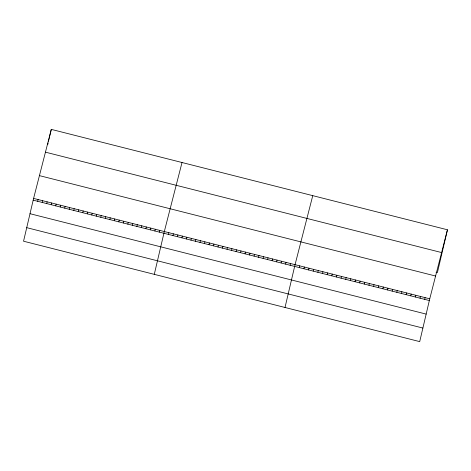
<?xml version="1.0" encoding="UTF-8"?>
<svg xmlns="http://www.w3.org/2000/svg" width="471" height="471" viewBox="0 0 471 471"><rect width="100%" height="100%" fill="white"/><g stroke="black" fill="none" stroke-linecap="round" stroke-linejoin="round"><path stroke-width="0.71" d="M33.594 198.409L23.55 241.217L419.708 341.616L429.746 298.808L447.45 229.783L51.292 129.384L33.594 198.409L429.746 298.808M47.706 144.674L48.107 142.978M48.501 141.282L48.766 140.152M48.902 139.593L49.167 138.462M49.296 137.897L49.696 136.201M49.826 135.636L51.292 129.384M37.692 201.288L38.098 199.551M42.202 202.43L42.608 200.693M46.706 203.572L47.118 201.835M51.215 204.714L51.622 202.977M55.725 205.856L56.131 204.12M60.229 206.999L60.641 205.262M64.739 208.141L65.145 206.404M69.249 209.283L69.655 207.546M73.759 210.425L74.165 208.688M78.263 211.567L78.669 209.83M82.772 212.709L83.179 210.973M87.282 213.852L87.688 212.115M91.786 214.994L92.192 213.257M96.296 216.136L96.702 214.399M100.806 217.284L101.212 215.547M105.31 218.426L105.722 216.689M109.82 219.568L110.226 217.832M114.329 220.711L114.736 218.974M118.833 221.853L119.245 220.116M123.343 222.995L123.749 221.258M127.853 224.137L128.259 222.4M132.357 225.279L132.769 223.542M136.867 226.421L137.273 224.685M141.377 227.564L141.783 225.827M145.88 228.706L146.293 226.969M150.39 229.848L150.797 228.111M154.9 230.99L155.306 229.253M159.41 232.132L159.816 230.396M154.282 274.352L164.32 231.538L182.024 162.513M168.424 234.417L168.83 232.68M172.934 235.559L173.34 233.822M177.437 236.701L177.844 234.964M181.947 237.843L182.354 236.106M186.457 238.991L186.863 237.249M190.961 240.133L191.373 238.397M195.471 241.276L195.877 239.539M199.981 242.418L200.387 240.681M204.485 243.56L204.897 241.823M208.994 244.702L209.401 242.965M213.504 245.844L213.911 244.108M218.008 246.987L218.42 245.25M222.518 248.129L222.924 246.392M227.028 249.271L227.434 247.534M231.538 250.413L231.944 248.676M236.042 251.555L236.448 249.818M240.551 252.697L240.958 250.961M245.061 253.84L245.468 252.103M249.565 254.982L249.971 253.245M254.075 256.124L254.481 254.387M258.585 257.266L258.991 255.529M263.089 258.408L263.501 256.671M267.599 259.55L268.005 257.814M272.108 260.699L272.515 258.956M276.612 261.841L277.025 260.104M281.122 262.983L281.528 261.246M285.632 264.125L286.038 262.388M290.136 265.267L290.548 263.53M285.014 307.481L295.052 264.673L312.756 195.648M299.291 267.587L299.697 265.85M303.936 268.764L304.343 267.028M308.582 269.942L308.988 268.205M313.227 271.113L313.633 269.377M317.872 272.291L318.278 270.554M322.511 273.468L322.923 271.732M327.157 274.646L327.569 272.909M331.802 275.823L332.208 274.087M336.447 277.001L336.853 275.264M341.092 278.178L341.499 276.442M345.738 279.356L346.144 277.619M350.383 280.533L350.789 278.797M355.028 281.711L355.434 279.974M359.673 282.888L360.079 281.152M364.313 284.066L364.725 282.329M368.958 285.243L369.37 283.507M373.603 286.421L374.009 284.684M378.248 287.598L378.655 285.862M382.894 288.77L383.3 287.033M387.539 289.948L387.945 288.211M392.184 291.125L392.59 289.388M396.829 292.303L397.236 290.566M401.475 293.48L401.881 291.743M406.114 294.658L406.526 292.921M410.759 295.835L411.171 294.098M415.404 297.013L415.811 295.276M420.05 298.19L420.456 296.453M424.695 299.368L425.101 297.631M447.45 229.783L437.406 272.591L436.081 272.256M45.452 152.162L441.61 252.562M39.434 175.63L435.587 276.03M33.182 200.146L429.34 300.545M30.003 213.699L426.161 314.098M26.729 227.664L422.887 328.063"/></g></svg>
